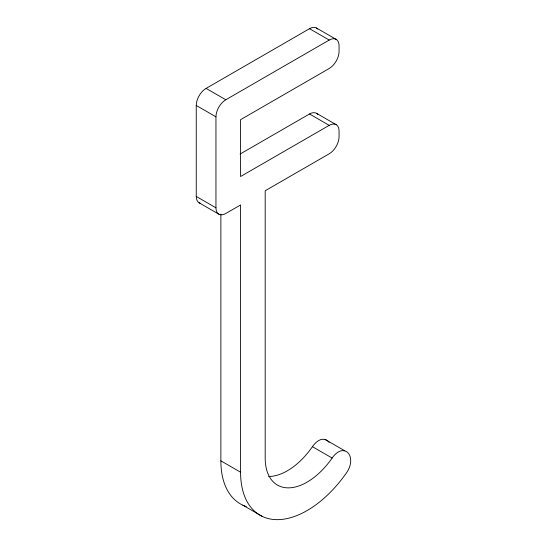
<?xml version="1.0" encoding="UTF-8"?>
<svg xmlns="http://www.w3.org/2000/svg" width="547" height="547" viewBox="0 0 547 547"><rect width="100%" height="100%" fill="white"/><g stroke="black" fill="none" stroke-linecap="round" stroke-linejoin="round"><path stroke-width="0.82" d="M268.611 476.492A59.192 34.174 -60 0 0 312.433 446.673C315.373 442.222 321.198 437.053 326.771 440.198A22.263 12.854 -60 0 1 329.048 442.386M240.078 154.069L309.513 113.981L329.212 125.352A13.928 8.041 -60 0 1 339.058 131.041L339.058 136.729A13.928 8.041 -60 0 1 329.212 153.789L265.192 190.746L265.192 457.989A59.192 34.174 -60 0 0 288.31 487.862A59.192 34.174 -60 0 0 332.125 458.044C335.072 453.6 340.89 448.424 346.47 451.569A22.263 12.854 -60 0 1 350.005 456.225C351.796 461.613 350.012 467.494 347.01 472.102A94.016 54.276 -60 0 1 277.363 519.65A94.016 54.276 -60 0 1 240.571 472.205L220.872 460.834L220.872 214.082M200.715 203.375A13.928 8.041 -60 0 1 196.25 196.428L196.25 105.455A13.928 8.041 -60 0 1 206.103 88.395L309.513 28.69A13.928 8.041 -60 0 1 317.752 29.08M240.571 472.205L240.571 204.961L225.802 213.487A13.928 8.041 -60 0 1 215.949 207.805L215.949 116.826A13.928 8.041 -60 0 1 225.802 99.766L329.212 40.061A13.928 8.041 -60 0 1 339.058 45.75L339.058 51.439A13.928 8.041 -60 0 1 329.212 68.491L240.571 119.67L240.571 176.531L329.212 125.352M316.474 28L336.173 39.37M309.513 28.69L329.212 40.061M316.474 113.291L336.173 124.668M206.103 88.395L225.802 99.766M196.25 105.455L215.949 116.826M196.25 196.428L215.949 207.805M199.135 202.807L218.834 214.178M325.096 439.446L344.795 450.824M312.433 446.673L332.125 458.044M242.8 505.148L262.498 516.518M246.321 506.543A94.016 54.276 -60 0 1 220.872 460.834M309.513 113.981A13.928 8.041 -60 0 1 317.752 114.371"/></g></svg>
